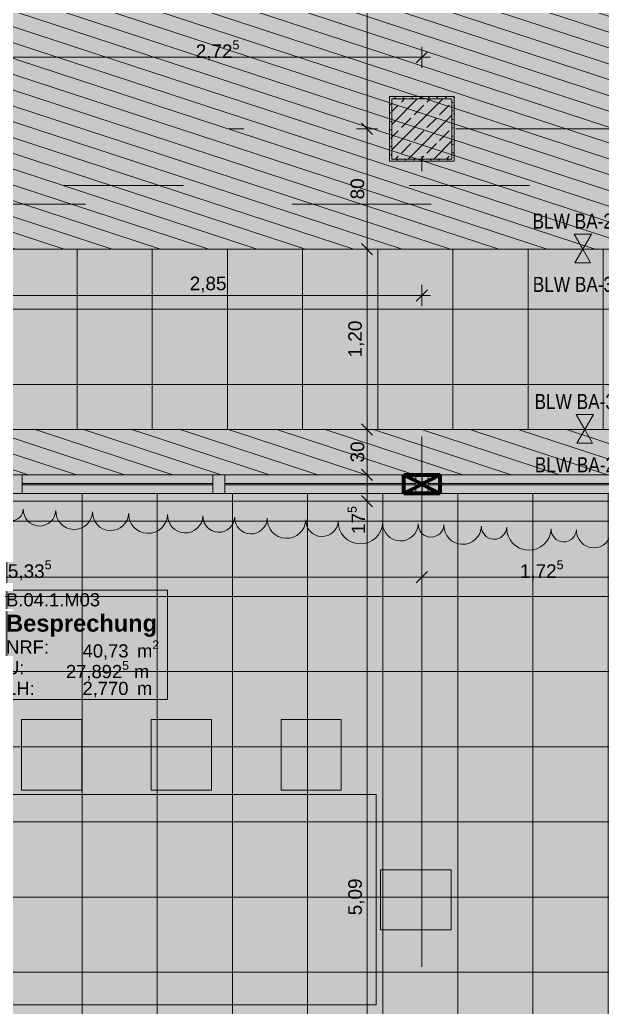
# Model space of a CAD drawing. Header units: metres. Extents: x -22.4 to 53.1, y 133.6 to 157.9.
# Drawn here: x -9.71 to -5.83, y 140.26 to 146.83 of the extents above; entities that cross this region are included whole.
import ezdxf

# ---------------------------------------------------------------- set-up
doc = ezdxf.new("R2010")
doc.units = ezdxf.units.M
doc.header["$MEASUREMENT"] = 0
for name, pattern in [('Punktlinie_ eng', [0.00075, 0, -0.00075]), ('Strichlinie-über-Schnitt', [0.0023, 0.0008, -0.0015]), ('Strichpunktlinie', [0.006703, 0.003528, -0.001764, 0, -0.001411]), ('Wipeout_Contour', [1, 0, -1])]:
    doc.linetypes.add(name, pattern=pattern)
for name, color, linetype in [('00  Raster', 7, 'Continuous'), ('10  Stützen', 7, 'Continuous'), ('10  Stützen_Schnittschraffur', 7, 'Continuous'), ('10  Treppen + Rampen', 7, 'Continuous'), ('20  Wand Leichtbau', 7, 'Continuous'), ('40 Bemaßung 1_ 50 Bodenspiegel', 7, 'Continuous'), ('40 Text Ausbau 1_50 Bodenspiegel', 7, 'Continuous'), ('50 NUF - Raumstempel MIETERAUSBAU', 7, 'Continuous'), ('BAE-SUD-Text', 7, 'Continuous'), ('Neubau_00  Indexwolken', 7, 'Continuous'), ('Neubau_20  Boden Aufbauten', 7, 'Continuous'), ('Neubau_20  Boden Aufbauten_Deckschraffur', 7, 'Continuous'), ('Neubau_20  Bodenschott', 7, 'Continuous'), ('Neubau_20  Bodenschott_Deckschraffur', 7, 'Continuous'), ('Neubau_20  Möbel', 7, 'Continuous'), ('Neubau_20 Wand Leichtbau MIETERAUSBAU', 7, 'Continuous'), ('Neubau_20 Wand Leichtbau MIETERAUSBAU_Deckschraffur', 7, 'Continuous'), ('Neubau_20 Wand Leichtbau MIETERAUSBAU_Fenster', 7, 'Continuous'), ('Neubau_20 Wand Leichtbau MIETERAUSBAU_Schnittschraffur', 7, 'Continuous'), ('Neubau_40 Text Ausbau 1_50 Bodenspiegel', 7, 'Continuous'), ('Neubau_50 NUF - Raumstempel MIETERAUSBAU', 7, 'Continuous')]:
    doc.layers.add(name, color=color, linetype=linetype)
doc.styles.add('ERSTELLTER_STIL_1', font='')
doc.styles.add('ERSTELLTER_STIL_2', font='')
doc.styles.add('ERSTELLTER_STIL_3', font='')
doc.styles.get('ERSTELLTER_STIL_1').set_extended_font_data('Arial')
doc.styles.get('ERSTELLTER_STIL_2').set_extended_font_data('Arial Narrow')
doc.styles.get('ERSTELLTER_STIL_3').set_extended_font_data('Arial', bold=True)
pattern_1 = [(341.86749, (-110.10794, 75.26466), (0.03112157, 0.09503393), [])]

msp = doc.modelspace()

# ---------------------------------------------------------------- hatches: boundary and pattern name
at = {"layer": '10  Stützen_Schnittschraffur', "linetype": 'Continuous', "lineweight": 0, "true_color": 0xffffff}
h = msp.add_hatch(color=7, dxfattribs=at)
h.paths.add_polyline_path([(-7.2466, 146.3199), (-7.2466, 145.8899), (-6.8166, 145.8899), (-6.8166, 146.3199)])
h.paths.add_polyline_path([(-7.2316, 146.3049), (-6.8316, 146.3049), (-6.8316, 145.9049), (-7.2316, 145.9049)], flags=0)
at = {"layer": '10  Stützen_Schnittschraffur', "linetype": 'Continuous', "lineweight": 13, "true_color": 0x000100}
h = msp.add_hatch(dxfattribs=at)
h.set_pattern_fill('Gips_0001', color=98, style=0, pattern_type=2)
h.set_pattern_definition([(26.86749, (-110.107942, 75.264664), (-0.0112982155, 0.0223013526), [0, -0.025])])
h.paths.add_polyline_path([(-7.2466, 146.3199), (-7.2466, 145.8899), (-6.8166, 145.8899), (-6.8166, 146.3199)])
h.paths.add_polyline_path([(-7.2316, 146.3049), (-6.8316, 146.3049), (-6.8316, 145.9049), (-7.2316, 145.9049)], flags=0)
at = {"layer": '10  Stützen_Schnittschraffur', "linetype": 'Continuous', "lineweight": 0, "true_color": 0xffffff}
msp.add_hatch(color=7, dxfattribs=at).paths.add_polyline_path([(-7.2316, 145.9049), (-6.8316, 145.9049), (-6.8316, 146.3049), (-7.2316, 146.3049)])
at = {"layer": '10  Stützen_Schnittschraffur', "linetype": 'Continuous', "lineweight": 13, "true_color": 0x000100}
h = msp.add_hatch(dxfattribs=at)
h.set_pattern_fill('Beton__Stahlbeton_0001', color=98, style=0, pattern_type=2)
h.set_pattern_definition([(225, (-7.23157, 146.30491), (-0.084853, 0.084853), []), (225, (-7.274, 146.34733), (-0.084853, 0.084853), [0.09, -0.03])])
h.paths.add_polyline_path([(-7.2316, 145.9049), (-6.8316, 145.9049), (-6.8316, 146.3049), (-7.2316, 146.3049)])
at = {"layer": 'Neubau_20  Boden Aufbauten_Deckschraffur', "linetype": 'Continuous', "lineweight": 18, "true_color": 0xd5d5ff}
for points in [[(-9.7566, 152.8749), (-9.7566, 150.225), (-9.8816, 150.225), (-9.8816, 145.6129), (-12.369, 145.613), (-12.369, 145.305), (-1.7416, 145.3049), (-1.7416, 145.7299), (1.0809, 145.7299), (1.0809, 148.1899), (-1.5691, 148.1899), (-1.5691, 152.8751)], [(-1.7416, 144.1049), (-12.3691, 144.1049), (-12.3691, 143.8049), (-5.3066, 143.8049), (-5.3066, 138.0899), (-3.0116, 138.0899), (-3.0116, 141.4699), (-1.7416, 141.4699), (-1.7416, 143.6299)]]:
    msp.add_hatch(color=254, dxfattribs=at).paths.add_polyline_path(points)
at = {"layer": 'Neubau_20  Boden Aufbauten_Deckschraffur', "linetype": 'Continuous', "lineweight": 0, "true_color": 0xffffff}
h = msp.add_hatch(dxfattribs=at)
h.set_pattern_fill('Holz_Schalung_liegend__1_A0', style=0, pattern_type=2)
h.set_pattern_definition(pattern_1)
h.paths.add_polyline_path([(-9.7566, 152.8749), (-9.7566, 150.225), (-9.8816, 150.225), (-9.8816, 145.6129), (-12.369, 145.613), (-12.369, 145.305), (-1.7416, 145.3049), (-1.7416, 145.7299), (1.0809, 145.7299), (1.0809, 148.1899), (-1.5691, 148.1899), (-1.5691, 152.8751)])
for points in [[(-1.6316, 145.3049), (-12.3691, 145.305), (-12.3691, 144.1049), (-1.6316, 144.1049)], [(-12.4315, 143.6799), (-12.4315, 137.9199), (-5.3066, 137.9199), (-5.3066, 143.6799)]]:
    msp.add_hatch(color=7, dxfattribs=at).paths.add_polyline_path(points)
at = {"layer": 'Neubau_20  Boden Aufbauten_Deckschraffur', "linetype": 'Continuous', "lineweight": 18, "true_color": 0x9900ff}
h = msp.add_hatch(dxfattribs=at)
h.set_pattern_fill('Verband__Quadrat__50x50__4D', color=190, style=0, pattern_type=2)
h.set_pattern_definition([(0, (-3.8256, 144.40494), (0, 0.5), []), (90, (-3.8256, 144.40494), (-0.5, 0), [])])
h.paths.add_polyline_path([(-1.6316, 145.3049), (-12.3691, 145.305), (-12.3691, 144.1049), (-1.6316, 144.1049)])
at = {"layer": 'Neubau_20  Boden Aufbauten_Deckschraffur', "linetype": 'Continuous', "lineweight": 0, "true_color": 0xffffff}
h = msp.add_hatch(dxfattribs=at)
h.set_pattern_fill('Holz_Schalung_liegend__1_A0', style=0, pattern_type=2)
h.set_pattern_definition(pattern_1)
h.paths.add_polyline_path([(-1.7416, 144.1049), (-12.3691, 144.1049), (-12.3691, 143.8049), (-5.3066, 143.8049), (-5.3066, 138.0899), (-3.0116, 138.0899), (-3.0116, 141.4699), (-1.7416, 141.4699), (-1.7416, 143.6299)])
at = {"layer": 'Neubau_20  Boden Aufbauten_Deckschraffur', "linetype": 'Continuous', "lineweight": 18}
h = msp.add_hatch(dxfattribs=at)
h.set_pattern_fill('Verband__Quadrat__50x50__4D', color=6, style=0, pattern_type=2)
h.set_pattern_definition([(0, (-7.29265, 148.9955), (0, 0.5), []), (90, (-7.29265, 148.9955), (-0.5, 0), [])])
h.paths.add_polyline_path([(-12.4315, 143.6799), (-12.4315, 137.9199), (-5.3066, 137.9199), (-5.3066, 143.6799)])
at = {"layer": 'Neubau_40 Text Ausbau 1_50 Bodenspiegel', "linetype": 'Continuous', "lineweight": 0, "true_color": 0xffffff}
for points in [[(-5.9614, 145.3049), (-5.9037, 145.4049), (-6.0191, 145.405)], [(-5.9614, 145.3049), (-6.0133, 145.2152), (-5.9096, 145.2152)], [(-5.9483, 144.1049), (-5.8906, 144.2049), (-6.006, 144.2049)], [(-5.9483, 144.1049), (-6.0002, 144.0152), (-5.8965, 144.0152)]]:
    msp.add_hatch(color=7, dxfattribs=at).paths.add_polyline_path(points)

# ---------------------------------------------------------------- linework, layer by layer
at = {"layer": '00  Raster', "color": 7, "linetype": 'Strichpunktlinie', "lineweight": 13, "ltscale": 1000}
msp.add_line((-7.0316, 133.7291), (-7.0316, 155.8899), dxfattribs=at)
at = {"layer": '00  Raster', "color": 5, "linetype": 'Strichpunktlinie', "lineweight": 13, "ltscale": 1000}
msp.add_line((-20.4108, 146.1049), (33.1556, 146.1049), dxfattribs=at)
at = {"layer": '10  Stützen', "color": 7, "linetype": 'Continuous', "lineweight": 13, "ltscale": 1000, "flags": 128}
for points in [[(-7.2466, 146.3199), (-7.2466, 145.8899), (-6.8166, 145.8899), (-6.8166, 146.3199)], [(-7.2316, 145.9049), (-6.8316, 145.9049), (-6.8316, 146.3049), (-7.2316, 146.3049)]]:
    msp.add_lwpolyline(points, close=True, dxfattribs=at)
at = {"layer": '20  Wand Leichtbau', "color": 7, "linetype": 'Strichlinie-über-Schnitt', "lineweight": 18, "ltscale": 1000, "flags": 128}
for points in [[(-1.7166, 145.7299), (-12.4941, 145.7299)], [(-1.7166, 145.7299), (-12.4941, 145.7299)], [(-12.4941, 145.6049), (-1.7166, 145.6049)], [(-12.3691, 145.6049), (-1.7166, 145.6049)], [(-1.7416, 143.8049), (-12.4316, 143.8049)], [(-12.4316, 143.6799), (-1.7416, 143.6799)]]:
    msp.add_lwpolyline(points, dxfattribs=at)
at = {"layer": '40 Bemaßung 1_ 50 Bodenspiegel', "color": 7, "linetype": 'Continuous', "lineweight": 13, "ltscale": 1000}
for p, q in [((-7.3965, 146.1049), (-7.3964, 152.3899)), ((-7.0691, 146.5439), (-6.9941, 146.6189)), ((-7.0316, 146.5111), (-7.0316, 146.6517)), ((-9.7566, 146.5814), (-7.0316, 146.5814)), ((-7.0316, 146.5814), (-6.9753, 146.5814)), ((-7.3261, 146.1049), (-7.4668, 146.1049)), ((-7.434, 146.1424), (-7.359, 146.0674)), ((-7.3965, 145.3049), (-7.3965, 146.1049)), ((-7.3261, 145.3049), (-7.4668, 145.3049)), ((-7.434, 145.3424), (-7.359, 145.2674)), ((-7.3965, 144.1049), (-7.3965, 145.3049)), ((-7.0691, 144.9602), (-6.9941, 145.0352)), ((-7.0316, 144.9274), (-7.0316, 145.0681)), ((-9.8816, 144.9977), (-7.0316, 144.9977)), ((-7.0316, 144.9977), (-6.9753, 144.9977)), ((-7.434, 144.1424), (-7.359, 144.0674)), ((-7.3261, 144.1049), (-7.4668, 144.1049)), ((-7.3261, 143.6299), (-7.4668, 143.6299)), ((-7.3965, 138.5399), (-7.3965, 143.6299)), ((-6.9941, 143.1604), (-7.0691, 143.0854)), ((-7.0316, 143.0526), (-7.0316, 143.1932)), ((-12.3691, 143.1229), (-7.0316, 143.1229)), ((-7.0316, 143.1229), (-5.3075, 143.1229))]:
    msp.add_line(p, q, dxfattribs=at)
at = {"layer": 'Neubau_00  Indexwolken', "color": 1, "linetype": 'Continuous', "lineweight": 13, "ltscale": 1000}
for centre, radius in [((-9.7617, 143.5786), 0.0785), ((-9.5752, 143.5717), 0.1081), ((-9.3449, 143.5631), 0.1223), ((-9.1024, 143.5541), 0.1204), ((-8.8528, 143.5449), 0.1294), ((-8.6057, 143.5357), 0.1179), ((-8.3824, 143.5274), 0.1056), ((-8.1688, 143.5195), 0.1081), ((-7.9323, 143.5107), 0.1286), ((-7.696, 143.502), 0.1079), ((-7.4402, 143.4925), 0.148), ((-7.1741, 143.4826), 0.1184), ((-6.9705, 143.4751), 0.0853), ((-6.7602, 143.4673), 0.1251), ((-6.5513, 143.4595), 0.084), ((-6.3195, 143.4509), 0.148), ((-6.0876, 143.4423), 0.0841), ((-5.8874, 143.4349), 0.1163)]:
    msp.add_arc(centre, radius, 177.87608, 357.87608, dxfattribs=at)
at = {"layer": 'Neubau_20  Boden Aufbauten', "color": 7, "linetype": 'Continuous', "lineweight": 13, "ltscale": 1000, "flags": 128}
for points in [[(-9.7566, 152.8749), (-9.7566, 150.225), (-9.8816, 150.225), (-9.8816, 145.6129), (-12.369, 145.613), (-12.369, 145.305), (-1.7416, 145.3049), (-1.7416, 145.7299), (1.0809, 145.7299), (1.0809, 148.1899), (-1.5691, 148.1899), (-1.5691, 152.8751)], [(-1.7416, 144.1049), (-12.3691, 144.1049), (-12.3691, 143.8049), (-5.3066, 143.8049), (-5.3066, 138.0899), (-3.0116, 138.0899), (-3.0116, 141.4699), (-1.7416, 141.4699), (-1.7416, 143.6299)], [(-12.4315, 143.6799), (-12.4315, 137.9199), (-5.3066, 137.9199), (-5.3066, 143.6799)]]:
    msp.add_lwpolyline(points, close=True, dxfattribs=at)
at = {"layer": 'Neubau_20  Boden Aufbauten', "color": 253, "linetype": 'Continuous', "lineweight": 18, "ltscale": 1000, "true_color": 0x9f9f9f, "flags": 128}
msp.add_lwpolyline([(-1.6316, 145.3049), (-12.3691, 145.305), (-12.3691, 144.1049), (-1.6316, 144.1049)], close=True, dxfattribs=at)
at = {"layer": 'Neubau_20  Bodenschott', "color": 7, "linetype": 'Continuous', "lineweight": 18, "ltscale": 1000, "flags": 128}
msp.add_lwpolyline([(-12.3691, 143.6299), (-5.3076, 143.6299)], dxfattribs=at)
at = {"layer": 'Neubau_20  Möbel', "color": 9, "linetype": 'Continuous', "lineweight": 18, "ltscale": 1000, "flags": 128}
for points in [[(-9.2948, 141.7078), (-9.6948, 141.7078), (-9.6948, 142.1778), (-9.2948, 142.1778)], [(-8.4316, 141.7078), (-8.8316, 141.7078), (-8.8316, 142.1778), (-8.4316, 142.1778)], [(-7.5684, 141.7078), (-7.9684, 141.7078), (-7.9684, 142.1778), (-7.5684, 142.1778)], [(-9.9263, 140.2778), (-9.9263, 141.6778), (-7.3368, 141.6778), (-7.3368, 140.2778)], [(-7.3068, 140.7778), (-7.3068, 141.1778), (-6.8368, 141.1778), (-6.8368, 140.7778)]]:
    msp.add_lwpolyline(points, close=True, dxfattribs=at)
at = {"layer": 'Neubau_20 Wand Leichtbau MIETERAUSBAU', "color": 7, "linetype": 'Continuous', "lineweight": 35, "ltscale": 1000, "flags": 128}
for points in [[(-7.0306, 143.8049), (-7.0316, 143.8049)], [(-7.0316, 143.6799), (-7.0306, 143.6799)]]:
    msp.add_lwpolyline(points, dxfattribs=at)
at = {"layer": 'Neubau_20 Wand Leichtbau MIETERAUSBAU_Fenster', "color": 7, "linetype": 'Punktlinie_ eng', "lineweight": 18, "ltscale": 1000}
for p, q in [((-7.0316, 143.8049), (-7.0316, 143.7969)), ((-7.0316, 143.7969), (-7.0316, 143.6879)), ((-7.0306, 143.7969), (-7.0306, 143.8049)), ((-7.0306, 143.6879), (-7.0306, 143.7969)), ((-7.0316, 143.6879), (-7.0316, 143.6799)), ((-7.0306, 143.6799), (-7.0306, 143.6879))]:
    msp.add_line(p, q, dxfattribs=at)
at = {"layer": 'Neubau_20 Wand Leichtbau MIETERAUSBAU_Fenster', "color": 7, "linetype": 'Continuous', "lineweight": 13, "ltscale": 1000}
for p, q in [((-7.0316, 143.8049), (-7.0316, 143.7969)), ((-7.0316, 143.8049), (-7.0316, 143.7969)), ((-7.0316, 143.7969), (-7.0316, 143.7424)), ((-7.0316, 143.7969), (-7.0316, 143.7424)), ((-7.0306, 143.7969), (-7.0306, 143.8049)), ((-7.0306, 143.7969), (-7.0306, 143.8049)), ((-7.0306, 143.7424), (-7.0306, 143.7969)), ((-7.0306, 143.7424), (-7.0306, 143.7969)), ((-7.0316, 143.7424), (-7.0316, 143.6879)), ((-7.0316, 143.7424), (-7.0316, 143.6879)), ((-7.0306, 143.6879), (-7.0306, 143.7424)), ((-7.0306, 143.6879), (-7.0306, 143.7424)), ((-7.0316, 143.6879), (-7.0316, 143.6799)), ((-7.0306, 143.6799), (-7.0306, 143.6879))]:
    msp.add_line(p, q, dxfattribs=at)
at = {"layer": 'Neubau_20 Wand Leichtbau MIETERAUSBAU_Fenster', "color": 7, "linetype": 'Continuous', "lineweight": 18, "ltscale": 1000}
for p, q in [((-7.0316, 143.8049), (-7.0316, 143.6799)), ((-7.0306, 143.6799), (-7.0306, 143.8049))]:
    msp.add_line(p, q, dxfattribs=at)
at = {"layer": 'Neubau_40 Text Ausbau 1_50 Bodenspiegel', "color": 7, "linetype": 'Continuous', "lineweight": 18, "ltscale": 1000, "flags": 128}
for points in [[(-5.9614, 145.3049), (-5.9037, 145.4049), (-6.0191, 145.405)], [(-5.9614, 145.3049), (-6.0133, 145.2152), (-5.9096, 145.2152)], [(-5.9483, 144.1049), (-5.8906, 144.2049), (-6.006, 144.2049)], [(-5.9483, 144.1049), (-6.0002, 144.0152), (-5.8965, 144.0152)]]:
    msp.add_lwpolyline(points, close=True, dxfattribs=at)
at = {"layer": 'Neubau_50 NUF - Raumstempel MIETERAUSBAU', "color": 7, "linetype": 'Continuous', "lineweight": 13, "ltscale": 1000}
for p, q in [((-8.7238, 143.0369), (-9.886, 143.0369)), ((-8.7238, 142.3101), (-8.7238, 143.0369)), ((-9.886, 142.3101), (-8.7238, 142.3101))]:
    msp.add_line(p, q, dxfattribs=at)

# ---------------------------------------------------------------- texts
at = {"layer": '40 Bemaßung 1_ 50 Bodenspiegel', "color": 7, "linetype": 'Continuous', "lineweight": 13, "char_height": 0.09, "attachment_point": 7, "style": 'ERSTELLTER_STIL_1'}
for s, insert, rotation in [('\\A1;{\\pql;\\fArial|b0|i0|c0|p38;2,72\\fArial|b0|i0|c0|p38;\\A1{\\H.66x;\\S5^  ;}}', (-8.5363, 146.551), 360), ('\\A1;{\\pql;\\fArial|b0|i0|c0|p38;17\\fArial|b0|i0|c0|p38;\\A1{\\H.66x;\\S5^  ;}}', (-7.3826, 143.4107), 89.99998), ('\\A1;{\\pql;\\fArial|b0|i0|c0|p38;5,33\\fArial|b0|i0|c0|p38;\\A1{\\H.66x;\\S5^  ;}}', (-9.7859, 143.0926), 360), ('\\A1;{\\pql;\\fArial|b0|i0|c0|p38;1,72\\fArial|b0|i0|c0|p38;\\A1{\\H.66x;\\S5^  ;}}', (-6.3801, 143.0926), 360)]:
    msp.add_mtext(s, dxfattribs=dict(at, insert=insert, rotation=rotation))
for s, insert, width, rotation in [('\\A1;{\\pql;\\fArial|b0|i0|c0|p38;80}', (-7.4145, 145.6366), 0.136595, 89.99998), ('\\A1;{\\pql;\\fArial|b0|i0|c0|p38;2,85}', (-8.5763, 145.0157), 0.239452, 0), ('\\A1;{\\pql;\\fArial|b0|i0|c0|p38;1,20}', (-7.4145, 144.5852), 0.239452, 89.99998), ('\\A1;{\\pql;\\fArial|b0|i0|c0|p38;30}', (-7.4145, 143.8866), 0.136595, 89.99998), ('\\A1;{\\pql;\\fArial|b0|i0|c0|p38;5,09}', (-7.4145, 140.8743), 0.239452, 89.99998)]:
    msp.add_mtext(s, dxfattribs=dict(at, insert=insert, width=width, rotation=rotation))
at = {"layer": '40 Text Ausbau 1_50 Bodenspiegel', "color": 7, "linetype": 'Continuous', "lineweight": 18, "char_height": 0.1, "attachment_point": 4, "rotation": 359.97717, "style": 'ERSTELLTER_STIL_2'}
for s, insert in [('\\A1;{\\pql;\\fArial Narrow|b0|i0|c0|p38;BLW BA-22a}', (-6.2951, 145.4909)), ('\\A1;{\\pql;\\fArial Narrow|b0|i0|c0|p38;BLW BA-32a}', (-6.282, 144.2909))]:
    msp.add_mtext(s, dxfattribs=dict(at, insert=insert))
at = {"layer": '40 Text Ausbau 1_50 Bodenspiegel', "color": 7, "linetype": 'Continuous', "lineweight": 18, "insert": (-6.2936, 145.0705), "char_height": 0.1, "attachment_point": 4, "style": 'ERSTELLTER_STIL_2'}
msp.add_mtext('\\A1;{\\pql;\\fArial Narrow|b0|i0|c0|p38;BLW BA-32a}', dxfattribs=at)
at = {"layer": '50 NUF - Raumstempel MIETERAUSBAU', "color": 7, "linetype": 'Continuous', "lineweight": 18, "attachment_point": 1}
for s, insert, char_height, style in [('\\A1;{\\pql;\\pt0;\\fArial|b0|i0|c0|p38;B.04.1.M03}', (-9.7976, 143.0169), 0.0875, 'ERSTELLTER_STIL_1'), ('\\A1;{\\pqj;\\pt0;\\fArial|b1|i0|c0|p38;Besprechung}', (-9.7976, 142.8737), 0.1125, 'ERSTELLTER_STIL_3'), ('\\A1;{\\pqj;\\pt0;\\fArial|b0|i0|c0|p38;NRF: }', (-9.7976, 142.7026), 0.0875, 'ERSTELLTER_STIL_1'), ('\\A1;{\\pql;\\pt0,0.1;\\fArial|b0|i0|c0|p38;40,73\\fArial|b0|i0|c0|p38;\\A1{\\H.66x;\\S^  ;}\\fArial|b0|i0|c0|p38; m\\fArial|b0|i0|c0|p38;\\A1{\\H.66x;\\S2^  ;}}', (-9.2889, 142.7026), 0.0875, 'ERSTELLTER_STIL_1'), ('\\A1;{\\pqj;\\pt0;\\fArial|b0|i0|c0|p38;U: }', (-9.7976, 142.5651), 0.0875, 'ERSTELLTER_STIL_1'), ('\\A1;{\\pql;\\pt0,0.1;\\fArial|b0|i0|c0|p38;27,892\\fArial|b0|i0|c0|p38;\\A1{\\H.66x;\\S5^  ;}\\fArial|b0|i0|c0|p38; m\\fArial|b0|i0|c0|p38;\\A1{\\H.66x;\\S^  ;}}', (-9.3995, 142.5651), 0.0875, 'ERSTELLTER_STIL_1'), ('\\A1;{\\pqj;\\pt0;\\fArial|b0|i0|c0|p38;LH: }', (-9.7976, 142.4276), 0.0875, 'ERSTELLTER_STIL_1'), ('\\A1;{\\pql;\\pt0,0.1;\\fArial|b0|i0|c0|p38;2,770\\fArial|b0|i0|c0|p38;\\A1{\\H.66x;\\S^  ;}\\fArial|b0|i0|c0|p38; m\\fArial|b0|i0|c0|p38;\\A1{\\H.66x;\\S^  ;}}', (-9.2893, 142.4276), 0.0875, 'ERSTELLTER_STIL_1')]:
    msp.add_mtext(s, dxfattribs=dict(at, insert=insert, char_height=char_height, style=style))

# ---------------------------------------------------------------- next in the draw order: wipeouts: each hides what was drawn before it
at = {"color": 254, "linetype": 'Wipeout_Contour', "lineweight": 0, "ltscale": 575.868738}
msp.add_wipeout([(-7.7066, 143.8049), (-7.7066, 143.7474), (-7.0716, 143.7474), (-7.0716, 143.8049)], dxfattribs=at).dxf.layer = 'Neubau_20 Wand Leichtbau MIETERAUSBAU_Deckschraffur'
at = {"color": 254, "linetype": 'Wipeout_Contour', "lineweight": 0, "ltscale": 575.61664}
msp.add_wipeout([(-6.3556, 143.8049), (-6.3556, 143.7474), (-5.7206, 143.7474), (-5.7206, 143.8049)], dxfattribs=at).dxf.layer = 'Neubau_20 Wand Leichtbau MIETERAUSBAU_Deckschraffur'
at = {"color": 254, "linetype": 'Wipeout_Contour', "lineweight": 0, "ltscale": 575.901674}
msp.add_wipeout([(-8.4216, 143.7374), (-9.0566, 143.7374), (-9.0566, 143.6799), (-8.4216, 143.6799)], dxfattribs=at).dxf.layer = 'Neubau_20 Wand Leichtbau MIETERAUSBAU_Deckschraffur'

# ---------------------------------------------------------------- next in the draw order: linework, layer by layer
at = {"layer": '40 Bemaßung 1_ 50 Bodenspiegel', "color": 7, "linetype": 'Continuous', "lineweight": 13, "ltscale": 1000}
for p, q in [((-7.3965, 143.8049), (-7.3965, 144.1049)), ((-7.3261, 143.8049), (-7.4668, 143.8049))]:
    msp.add_line(p, q, dxfattribs=at)
at = {"layer": 'Neubau_20 Wand Leichtbau MIETERAUSBAU_Fenster', "color": 7, "linetype": 'Continuous', "lineweight": 18, "ltscale": 1000}
for p, q in [((-7.0716, 143.8049), (-7.0316, 143.8049)), ((-8.3816, 143.6799), (-8.4216, 143.6799))]:
    msp.add_line(p, q, dxfattribs=at)

# ---------------------------------------------------------------- next in the draw order: texts
at = {"layer": '40 Text Ausbau 1_50 Bodenspiegel', "color": 7, "linetype": 'Continuous', "lineweight": 18, "insert": (-6.2806, 143.8705), "char_height": 0.1, "attachment_point": 4, "style": 'ERSTELLTER_STIL_2'}
msp.add_mtext('\\A1;{\\pql;\\fArial Narrow|b0|i0|c0|p38;BLW BA-22a}', dxfattribs=at)

# ---------------------------------------------------------------- next in the draw order: wipeouts: each hides what was drawn before it
at = {"color": 254, "linetype": 'Wipeout_Contour', "lineweight": 0, "ltscale": 576.171174}
msp.add_wipeout([(-9.0566, 143.8049), (-9.0566, 143.7474), (-8.4216, 143.7474), (-8.4216, 143.8049)], dxfattribs=at).dxf.layer = 'Neubau_20 Wand Leichtbau MIETERAUSBAU_Deckschraffur'
at = {"color": 254, "linetype": 'Wipeout_Contour', "lineweight": 0, "ltscale": 575.599097}
msp.add_wipeout([(-7.0716, 143.7374), (-7.7066, 143.7374), (-7.7066, 143.6799), (-7.0716, 143.6799)], dxfattribs=at).dxf.layer = 'Neubau_20 Wand Leichtbau MIETERAUSBAU_Deckschraffur'
at = {"color": 254, "linetype": 'Wipeout_Contour', "lineweight": 0, "ltscale": 575.346881}
msp.add_wipeout([(-5.7206, 143.7374), (-6.3556, 143.7374), (-6.3556, 143.6799), (-5.7206, 143.6799)], dxfattribs=at).dxf.layer = 'Neubau_20 Wand Leichtbau MIETERAUSBAU_Deckschraffur'

# ---------------------------------------------------------------- next in the draw order: hatches: boundary and pattern name
at = {"layer": '10  Treppen + Rampen', "linetype": 'Continuous', "lineweight": 0, "ltscale": 1000, "true_color": 0x000000}
msp.add_hatch(color=18, dxfattribs=at).paths.add_polyline_path([(-7.1506, 143.6803), (-7.0306, 143.7428), (-7.1506, 143.8053)])
at = {"layer": 'Neubau_20 Wand Leichtbau MIETERAUSBAU_Schnittschraffur', "linetype": 'Continuous', "lineweight": 0, "true_color": 0xffffff}
for points in [[(-8.3816, 143.6799), (-8.3816, 143.8049), (-8.4216, 143.8049), (-8.4216, 143.6799)], [(-7.0316, 143.6799), (-7.0316, 143.8049), (-7.0716, 143.8049), (-7.0716, 143.6799)]]:
    msp.add_hatch(color=7, dxfattribs=at).paths.add_polyline_path(points)

# ---------------------------------------------------------------- next in the draw order: linework, layer by layer
at = {"layer": '40 Bemaßung 1_ 50 Bodenspiegel', "color": 7, "linetype": 'Continuous', "lineweight": 13, "ltscale": 1000}
for p, q in [((-7.434, 143.8424), (-7.359, 143.7674)), ((-7.3965, 143.6299), (-7.3965, 143.8049)), ((-7.434, 143.6674), (-7.359, 143.5924))]:
    msp.add_line(p, q, dxfattribs=at)
at = {"layer": 'BAE-SUD-Text', "color": 7, "linetype": 'Continuous', "lineweight": 100, "ltscale": 1000}
msp.add_line((-7.1506, 143.6803), (-7.1506, 143.8053), dxfattribs=at)
at = {"layer": 'Neubau_20 Wand Leichtbau MIETERAUSBAU_Fenster', "color": 7, "linetype": 'Continuous', "lineweight": 18, "ltscale": 1000}
for p, q in [((-8.4216, 143.7474), (-8.4216, 143.8049)), ((-8.4216, 143.8049), (-8.3816, 143.8049)), ((-7.0716, 143.7474), (-7.0716, 143.8049)), ((-8.4216, 143.7474), (-8.4216, 143.7374)), ((-8.4216, 143.6799), (-8.4216, 143.7374)), ((-7.0716, 143.7474), (-7.0716, 143.7374)), ((-7.0716, 143.6799), (-7.0716, 143.7374)), ((-7.0316, 143.6799), (-7.0716, 143.6799))]:
    msp.add_line(p, q, dxfattribs=at)

# ---------------------------------------------------------------- next in the draw order: wipeouts: each hides what was drawn before it
at = {"color": 254, "linetype": 'Wipeout_Contour', "lineweight": 0, "ltscale": 575.72883}
msp.add_wipeout([(-6.3556, 143.8049), (-6.9906, 143.8049), (-6.9906, 143.7474), (-6.3556, 143.7474)], dxfattribs=at).dxf.layer = 'Neubau_20 Wand Leichtbau MIETERAUSBAU_Deckschraffur'
at = {"color": 254, "linetype": 'Wipeout_Contour', "lineweight": 0, "ltscale": 576.061447}
msp.add_wipeout([(-9.6916, 143.7374), (-9.6916, 143.6799), (-9.0566, 143.6799), (-9.0566, 143.7374)], dxfattribs=at).dxf.layer = 'Neubau_20 Wand Leichtbau MIETERAUSBAU_Deckschraffur'
at = {"color": 254, "linetype": 'Wipeout_Contour', "lineweight": 0, "ltscale": 575.735131}
msp.add_wipeout([(-8.3416, 143.7374), (-8.3416, 143.6799), (-7.7066, 143.6799), (-7.7066, 143.7374)], dxfattribs=at).dxf.layer = 'Neubau_20 Wand Leichtbau MIETERAUSBAU_Deckschraffur'

# ---------------------------------------------------------------- next in the draw order: linework, layer by layer
at = {"layer": 'BAE-SUD-Text', "color": 7, "linetype": 'Continuous', "lineweight": 100, "ltscale": 1000, "flags": 128}
msp.add_lwpolyline([(-7.1506, 143.8053), (-7.1465, 143.8053), (-7.1345, 143.8053), (-7.1154, 143.8053), (-7.0906, 143.8053), (-7.0617, 143.8053), (-7.0306, 143.8053), (-6.9995, 143.8053), (-6.9706, 143.8053), (-6.9457, 143.8053), (-6.9267, 143.8053), (-6.9147, 143.8053), (-6.9106, 143.8053)], dxfattribs=at)
at = {"layer": 'Neubau_20 Wand Leichtbau MIETERAUSBAU_Fenster', "color": 7, "linetype": 'Continuous', "lineweight": 18, "ltscale": 1000}
for p, q in [((-7.0306, 143.8049), (-6.9906, 143.8049)), ((-6.3556, 143.8049), (-6.9906, 143.8049)), ((-5.7206, 143.8049), (-6.3556, 143.8049)), ((-9.6916, 143.6799), (-9.7316, 143.6799)), ((-9.0566, 143.6799), (-9.6916, 143.6799)), ((-8.4216, 143.6799), (-9.0566, 143.6799)), ((-8.3416, 143.6799), (-8.3816, 143.6799)), ((-7.7066, 143.6799), (-8.3416, 143.6799)), ((-7.0716, 143.6799), (-7.7066, 143.6799))]:
    msp.add_line(p, q, dxfattribs=at)

# ---------------------------------------------------------------- next in the draw order: wipeouts: each hides what was drawn before it
at = {"color": 254, "linetype": 'Wipeout_Contour', "lineweight": 0, "ltscale": 576.330872}
msp.add_wipeout([(-9.0566, 143.8049), (-9.6916, 143.8049), (-9.6916, 143.7474), (-9.0566, 143.7474)], dxfattribs=at).dxf.layer = 'Neubau_20 Wand Leichtbau MIETERAUSBAU_Deckschraffur'
at = {"color": 254, "linetype": 'Wipeout_Contour', "lineweight": 0, "ltscale": 576.004709}
msp.add_wipeout([(-7.7066, 143.8049), (-8.3416, 143.8049), (-8.3416, 143.7474), (-7.7066, 143.7474)], dxfattribs=at).dxf.layer = 'Neubau_20 Wand Leichtbau MIETERAUSBAU_Deckschraffur'
at = {"color": 254, "linetype": 'Wipeout_Contour', "lineweight": 0, "ltscale": 575.459123}
msp.add_wipeout([(-6.9906, 143.7374), (-6.9906, 143.6799), (-6.3556, 143.6799), (-6.3556, 143.7374)], dxfattribs=at).dxf.layer = 'Neubau_20 Wand Leichtbau MIETERAUSBAU_Deckschraffur'

# ---------------------------------------------------------------- next in the draw order: hatches: boundary and pattern name
at = {"layer": '10  Treppen + Rampen', "linetype": 'Continuous', "lineweight": 0, "ltscale": 1000, "true_color": 0x000000}
msp.add_hatch(color=18, dxfattribs=at).paths.add_polyline_path([(-7.0306, 143.7428), (-6.9106, 143.6803), (-6.9106, 143.8053)])
at = {"layer": 'Neubau_20  Bodenschott_Deckschraffur', "linetype": 'Continuous', "lineweight": 0, "true_color": 0x11960a}
msp.add_hatch(color=94, dxfattribs=at).paths.add_polyline_path([(-12.3691, 143.6299), (-5.3076, 143.6299), (-5.3076, 143.8049), (-12.3691, 143.8049)])
at = {"layer": 'Neubau_20 Wand Leichtbau MIETERAUSBAU_Schnittschraffur', "linetype": 'Continuous', "lineweight": 0, "true_color": 0xffffff}
for points in [[(-9.6916, 143.6799), (-9.6916, 143.8049), (-9.7316, 143.8049), (-9.7316, 143.6799)], [(-8.3416, 143.6799), (-8.3416, 143.8049), (-8.3816, 143.8049), (-8.3816, 143.6799)], [(-6.9906, 143.6799), (-6.9906, 143.8049), (-7.0306, 143.8049), (-7.0306, 143.6799)], [(-8.4216, 143.7374), (-8.4216, 143.7474), (-9.6916, 143.7474), (-9.6916, 143.7374)], [(-7.0716, 143.7374), (-7.0716, 143.7474), (-8.3416, 143.7474), (-8.3416, 143.7374)], [(-5.7206, 143.7374), (-5.7206, 143.7474), (-6.9906, 143.7474), (-6.9906, 143.7374)]]:
    msp.add_hatch(color=7, dxfattribs=at).paths.add_polyline_path(points)

# ---------------------------------------------------------------- next in the draw order: linework, layer by layer
at = {"layer": 'BAE-SUD-Text', "color": 7, "linetype": 'Continuous', "lineweight": 100, "ltscale": 1000}
for p, q in [((-7.1506, 143.8053), (-6.9106, 143.6803)), ((-6.9106, 143.8053), (-7.1506, 143.6803)), ((-6.9106, 143.6803), (-6.9106, 143.8053))]:
    msp.add_line(p, q, dxfattribs=at)
at = {"layer": 'BAE-SUD-Text', "color": 7, "linetype": 'Continuous', "lineweight": 100, "ltscale": 1000, "flags": 128}
msp.add_lwpolyline([(-6.9106, 143.6803), (-6.9147, 143.6803), (-6.9267, 143.6803), (-6.9457, 143.6803), (-6.9706, 143.6803), (-6.9995, 143.6803), (-7.0306, 143.6803), (-7.0617, 143.6803), (-7.0906, 143.6803), (-7.1154, 143.6803), (-7.1345, 143.6803), (-7.1465, 143.6803), (-7.1506, 143.6803)], dxfattribs=at)
at = {"layer": 'Neubau_20  Bodenschott', "color": 7, "linetype": 'Continuous', "lineweight": 18, "ltscale": 1000, "flags": 128}
msp.add_lwpolyline([(-5.3076, 143.8049), (-12.3691, 143.8049)], dxfattribs=at)
at = {"layer": 'Neubau_20 Wand Leichtbau MIETERAUSBAU_Fenster', "color": 7, "linetype": 'Continuous', "lineweight": 18, "ltscale": 1000}
for p, q in [((-9.7316, 143.8049), (-9.6916, 143.8049)), ((-9.0566, 143.8049), (-9.6916, 143.8049)), ((-9.6916, 143.8049), (-9.6916, 143.7474)), ((-8.4216, 143.8049), (-9.0566, 143.8049)), ((-8.3816, 143.8049), (-8.3416, 143.8049)), ((-7.7066, 143.8049), (-8.3416, 143.8049)), ((-8.3416, 143.8049), (-8.3416, 143.7474)), ((-7.0716, 143.8049), (-7.7066, 143.8049)), ((-6.9906, 143.8049), (-6.9906, 143.7474)), ((-9.6916, 143.7374), (-9.6916, 143.7474)), ((-9.6916, 143.7474), (-8.4216, 143.7474)), ((-9.6916, 143.7374), (-9.6916, 143.6799)), ((-8.4216, 143.7374), (-9.6916, 143.7374)), ((-8.3416, 143.7374), (-8.3416, 143.7474)), ((-8.3416, 143.7474), (-7.0716, 143.7474)), ((-8.3416, 143.7374), (-8.3416, 143.6799)), ((-7.0716, 143.7374), (-8.3416, 143.7374)), ((-6.9906, 143.7374), (-6.9906, 143.7474)), ((-6.9906, 143.7474), (-5.7206, 143.7474)), ((-6.9906, 143.7374), (-6.9906, 143.6799)), ((-5.7206, 143.7374), (-6.9906, 143.7374)), ((-6.9906, 143.6799), (-7.0306, 143.6799)), ((-6.3556, 143.6799), (-6.9906, 143.6799)), ((-5.7206, 143.6799), (-6.3556, 143.6799))]:
    msp.add_line(p, q, dxfattribs=at)

doc.saveas('drawing.dxf')
